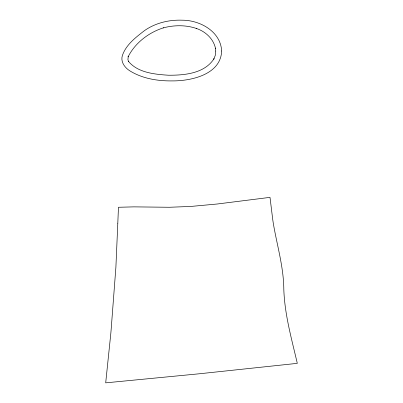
<?xml version="1.0" encoding="UTF-8"?>
<svg xmlns="http://www.w3.org/2000/svg" width="403" height="403" viewBox="0 0 403 403"><rect width="100%" height="100%" fill="white"/><g stroke="black" fill="none" stroke-linecap="round" stroke-linejoin="round"><path stroke-width="0.6" d="M221.64 51.005C220.874 74.484 191.299 81.018 172.378 80.902C157.714 81.104 142.476 78.661 129.837 70.837C124.693 67.694 120.24 61.528 122.462 55.276C126.179 44.602 135.851 37.328 144.465 30.628C155.397 22.946 168.983 19.682 182.232 20.195C199.953 20.145 220.738 31.505 221.64 51.005M215.751 51.035L215.333 55.241L213.771 59.176L214.043 58.692C204.472 73.553 184.514 75.321 168.409 75.225C154.586 74.313 137.675 72.731 128.35 61.231L128.602 61.714L127.927 59.72L128.25 56.319L128.109 56.843C135.015 42.985 148.772 32.452 163.452 27.832L163.245 27.888C174.051 25.016 185.753 24.85 196.407 28.467L196.201 28.391C205.419 31.409 213.645 38.879 215.545 48.657L215.429 48.113L215.751 51.035M117.807 223.222L115.888 267.32L111.142 329.634A124.532 12.322 -86.1 0 1 110.729 334.319L105.697 382.85L199.334 373.777L297.303 363.355C291.631 338.888 284.639 314.531 283.813 289.253C283.616 266.705 276.947 245.115 273.259 223.071A59.558 12.76 84.5 0 1 272.645 218.844L270.01 197.364L217.353 203.989L190.75 206.447L169.446 207.263L133.851 206.87L118.457 207.268L117.807 223.222"/></g></svg>
